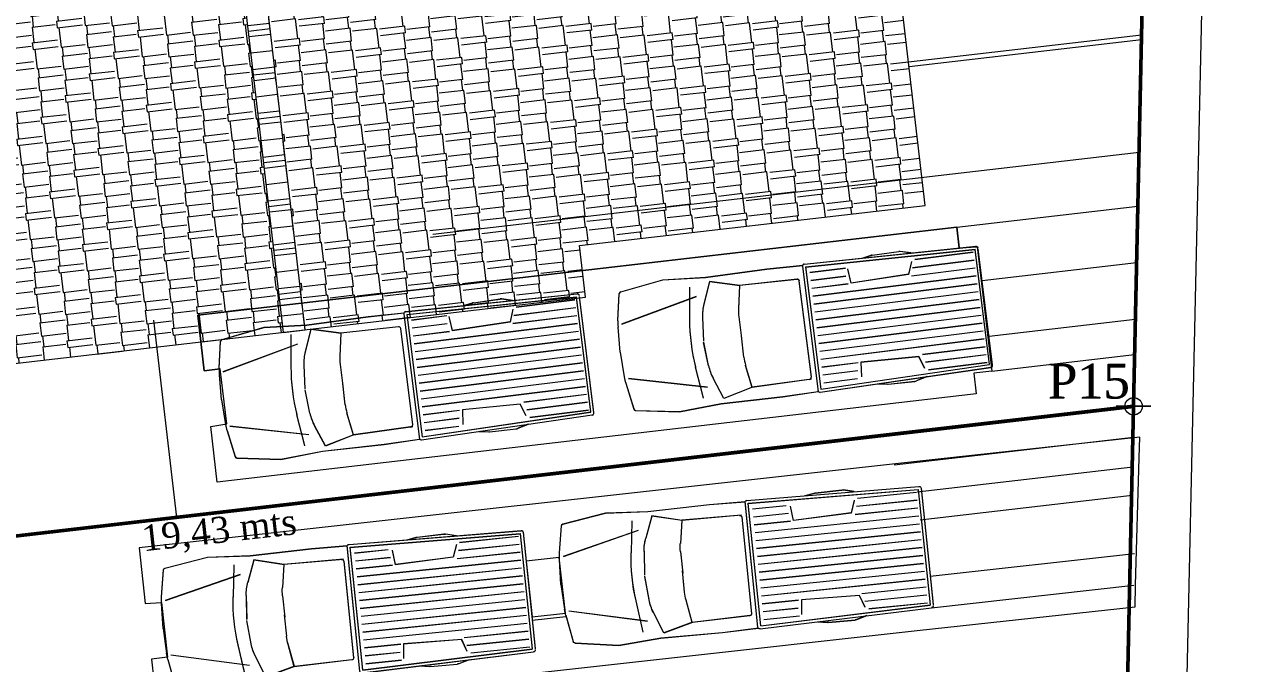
# Model space of a CAD drawing. Header units: metres. Extents: x 2 to 659295185, y -28 to 1124222152.
# Drawn here: x 658237.44 to 658251.57, y 1124127.72 to 1124135.08 of the extents above; entities that cross this region are included whole.
import ezdxf

# ---------------------------------------------------------------- set-up
doc = ezdxf.new("R2010")
doc.units = ezdxf.units.M
doc.header["$MEASUREMENT"] = 0
for name, color, linetype, lineweight in [('DPIC_Brocal', 7, 'CONTINUOUS', 13), ('DPIC_Poligonal P3', 84, 'CONTINUOUS', 50), ('DPIC_Poligonal P4', 242, 'CONTINUOUS', 50), ('mobiliario', 252, 'CONTINUOUS', 13)]:
    doc.layers.add(name, color=color, linetype=linetype, lineweight=lineweight)
doc.layers.add('DPIC_Cotas', color=7, linetype='CONTINUOUS')
for name, color, linetype, lineweight, true_color in [('DPIC_Poligonal', 7, 'CONTINUOUS', 60, 0xc3472d), ('DPIC_Poligonal General', 7, 'CONTINUOUS', 50, 0x008fc5), ('DPIC_Poligonal P2', 7, 'CONTINUOUS', 50, 0xcb6291)]:
    doc.layers.add(name, color=color, linetype=linetype, lineweight=lineweight, true_color=true_color)
doc.styles.add('ESTILO2', font='times.ttf')
doc.styles.add('TextBookAntig', font='ANTQUAB.TTF', dxfattribs={"height": 3})

# ---------------------------------------------------------------- blocks, each defined once
blk = doc.blocks.new('Carro-03')
at = {"layer": 'mobiliario', "lineweight": 5}
for p, q in [((127.797, 186.004), (125.592, 185.939)), ((126.421, 185.964), (126.558, 186.001)), ((126.921, 186.002), (126.579, 186.004)), ((127.052, 185.982), (126.932, 186.001)), ((128.279, 186.005), (127.823, 185.992)), ((127.837, 184.378), (127.823, 185.992)), ((129.07, 186.003), (128.279, 186.005)), ((129.614, 186.044), (129.07, 186.003)), ((130.169, 185.963), (129.614, 186.044)), ((125.568, 185.913), (125.58, 184.417)), ((127.785, 185.966), (125.606, 185.901)), ((125.606, 185.901), (125.619, 184.417)), ((126.389, 185.877), (125.633, 185.871)), ((126.433, 185.854), (126.491, 185.697)), ((127.235, 185.683), (127.252, 185.869)), ((127.738, 185.889), (127.305, 185.885)), ((127.799, 184.39), (127.785, 185.966)), ((127.888, 185.824), (128.652, 185.842)), ((128.65, 185.84), (129.028, 185.941)), ((128.652, 185.842), (128.704, 185.551)), ((129.028, 185.941), (129.135, 185.667)), ((129.288, 185.906), (129.343, 185.5)), ((130.253, 185.601), (130.19, 185.942)), ((126.415, 185.776), (125.634, 185.769)), ((126.491, 185.697), (127.235, 185.683)), ((127.739, 185.686), (127.273, 185.682)), ((127.738, 185.787), (127.289, 185.783)), ((127.887, 185.798), (127.898, 184.559)), ((129.222, 185.775), (130.212, 185.549)), ((126.441, 185.674), (125.635, 185.668)), ((127.74, 185.584), (125.636, 185.566)), ((130.278, 185.199), (130.262, 185.52)), ((127.741, 185.482), (125.637, 185.464)), ((127.742, 185.381), (125.638, 185.363)), ((128.714, 185.446), (128.715, 185.17)), ((129.175, 185.501), (129.203, 185.197)), ((127.743, 185.279), (125.639, 185.261)), ((127.744, 185.178), (125.639, 185.16)), ((127.745, 185.076), (125.64, 185.058)), ((128.718, 184.926), (128.715, 185.201)), ((129.18, 184.879), (129.203, 185.183)), ((130.278, 185.199), (130.268, 184.878)), ((127.745, 184.974), (125.641, 184.956)), ((127.746, 184.873), (125.642, 184.855)), ((127.747, 184.771), (125.643, 184.753)), ((128.664, 184.529), (128.711, 184.821)), ((129.232, 184.606), (130.218, 184.848)), ((129.3, 184.475), (129.348, 184.883)), ((130.26, 184.797), (130.203, 184.455)), ((126.467, 184.659), (125.644, 184.652)), ((126.445, 184.478), (126.5, 184.637)), ((126.5, 184.637), (127.244, 184.663)), ((127.244, 184.663), (127.264, 184.478)), ((127.748, 184.67), (127.281, 184.666)), ((129.041, 184.436), (129.143, 184.712)), ((126.442, 184.557), (125.645, 184.55)), ((126.401, 184.455), (125.646, 184.448)), ((127.75, 184.466), (127.292, 184.462)), ((127.749, 184.568), (127.299, 184.564)), ((127.923, 184.534), (128.664, 184.529)), ((128.661, 184.531), (129.041, 184.436)), ((130.182, 184.434), (129.629, 184.343)), ((127.811, 184.352), (125.606, 184.379)), ((127.799, 184.39), (125.619, 184.417)), ((126.435, 184.369), (126.572, 184.333)), ((126.935, 184.339), (126.593, 184.331)), ((127.066, 184.361), (126.947, 184.34)), ((128.293, 184.359), (127.83, 184.365)), ((129.084, 184.375), (128.293, 184.359)), ((129.629, 184.343), (129.084, 184.375))]:
    blk.add_line(p, q, dxfattribs=at)
for centre, radius, start, end in [((126.578, 185.928), 0.0762, 89.6519, 105.465), ((126.92, 185.926), 0.0762, 80.9436, 89.6519), ((127.798, 185.979), 0.0254, 0.4916, 91.6879), ((125.593, 185.914), 0.0254, 91.6879, 180.4916), ((130.165, 185.938), 0.0254, 10.3886, 81.6754), ((127.913, 185.799), 0.0254, 91.407, 180.5524), ((128.104, 185.443), 0.61, 0.2551, 10.1539), ((128.568, 185.445), 0.61, 5.2315, 21.382), ((129.653, 185.491), 0.61, 2.7684, 10.3886), ((126.927, 185.171), 2.438, 353.2287, 7.7545), ((128.109, 184.918), 0.61, 350.8293, 0.7282), ((128.572, 184.924), 0.61, 339.6012, 355.7517), ((129.658, 184.897), 0.61, 350.5946, 358.2148), ((127.923, 184.559), 0.0254, 180.4309, 269.5762), ((130.178, 184.459), 0.0254, 279.3078, 350.5946), ((125.606, 184.405), 0.0254, 180.4916, 269.2954), ((126.591, 184.407), 0.0762, 255.5182, 271.3314), ((126.933, 184.415), 0.0762, 271.3314, 280.0397), ((127.812, 184.378), 0.0254, 269.2954, 0.4916)]:
    blk.add_arc(centre, radius, start, end, dxfattribs=at)
blk = doc.blocks.new('*U1470')
at = {"layer": 'DPIC_Poligonal P3', "linetype": 'Continuous', "lineweight": 9}
for p, q in [((1.381, -0.09), (1.381, -0.49)), ((1.581, -0.29), (1.181, -0.29))]:
    blk.add_line(p, q, dxfattribs=at)
blk.add_circle((1.381, -0.29), 0.1, dxfattribs=at)
at = {"layer": 'DPIC_Poligonal P3', "color": 18, "lineweight": 9, "insert": (0.4, 0), "char_height": 0.4, "attachment_point": 4, "style": 'ESTILO2'}
blk.add_mtext('P15', dxfattribs=at)
blk = doc.blocks.new('*U1473')
at = {"layer": 'DPIC_Poligonal P4', "linetype": 'Continuous', "lineweight": 9}
for p, q in [((1.387, -0.086), (1.387, -0.486)), ((1.587, -0.286), (1.187, -0.286))]:
    blk.add_line(p, q, dxfattribs=at)
blk.add_circle((1.387, -0.286), 0.1, dxfattribs=at)
at = {"layer": 'DPIC_Poligonal P4', "color": 18, "lineweight": 9, "insert": (0.4, 0), "char_height": 0.4, "attachment_point": 4, "style": 'ESTILO2'}
blk.add_mtext('P15', dxfattribs=at)

msp = doc.modelspace()

# ---------------------------------------------------------------- hatches: boundary and pattern name
at = {"layer": 'DPIC_Poligonal P2', "lineweight": 9}
h = msp.add_hatch(dxfattribs=at)
h.set_pattern_fill('PLASTI', color=0, scale=0.08, angle=186.62621, style=0)
h.set_pattern_definition([(186.626, (658239.6169, 1124140.53236), (-0.05862, 0.504607), []), (186.626, (658239.6096, 1124140.59544), (-0.05862, 0.504607), []), (186.626, (658239.60226, 1124140.6585), (-0.05862, 0.504607), []), (186.626, (658239.58027, 1124140.84774), (-0.05862, 0.504607), [])])
h.paths.add_polyline_path([(658240.1821, 1124133.5006), (658240.4304, 1124133.5295), (658240.4333, 1124133.5046), (658240.185, 1124133.4758)])
h.paths.add_polyline_path([(658239.5019, 1124139.3559), (658239.7502, 1124139.3848), (658239.6169, 1124140.5324), (658239.3686, 1124140.5035)])
at = {"layer": 'DPIC_Poligonal P3', "lineweight": 0}
h = msp.add_hatch(dxfattribs=at)
h.set_pattern_fill('AR-RSHKE', color=256, scale=0.001, angle=96.62621, style=0)
h.set_pattern_definition([(96.6262, (658240.66736, 1124131.5628), (-0.377503, 0.608202), [0.1524, -0.127, 0.1778, -0.0762, 0.2286, -0.1016]), (96.6262, (658240.63716, 1124131.71273), (-0.377503, 0.608202), [0.127, -0.4826, 0.1016, -0.1524]), (96.6262, (658240.63353, 1124132.01915), (-0.377503, 0.608202), [0.0762, -0.7874]), (186.6262, (658240.66736, 1124131.5628), (-0.277851, -0.249629), [0.2921, -0.9271]), (186.6262, (658240.64978, 1124131.7142), (-0.277851, -0.249629), [0.28575, -0.93345]), (186.6262, (658240.63512, 1124131.84034), (-0.277851, -0.249629), [0.2667, -0.9525]), (186.6262, (658240.63353, 1124132.01915), (-0.277851, -0.249629), [0.2921, -0.9271]), (186.6262, (658240.62474, 1124132.09484), (-0.277851, -0.249629), [0.2921, -0.9271]), (186.6262, (658240.57944, 1124132.31972), (-0.277851, -0.249629), [0.2794, -0.9398])])
h.paths.add_polyline_path([(658239.7587, 1124139.3852), (658240.6674, 1124131.5628), (658243.8957, 1124131.9378), (658243.8264, 1124132.5338), (658247.8024, 1124132.9957), (658247.312, 1124137.2173), (658245.971, 1124137.0615), (658245.6219, 1124140.0663), (658245.3736, 1124140.0375)])
h.paths.add_polyline_path([(658241.7869, 1124135.8043), (658241.3231, 1124135.4596), (658241.2565, 1124136.0336)], flags=16)
h = msp.add_hatch(dxfattribs=at)
h.set_pattern_fill('AR-RSHKE', color=256, scale=0.001, angle=276.62621, style=0)
h.set_pattern_definition([(276.6262, (658235.84976, 1124131.00316), (0.377503, -0.608202), [0.1524, -0.127, 0.1778, -0.0762, 0.2286, -0.1016]), (276.6262, (658235.87996, 1124130.85324), (0.377503, -0.608202), [0.127, -0.4826, 0.1016, -0.1524]), (276.6262, (658235.8836, 1124130.54682), (0.377503, -0.608202), [0.0762, -0.7874]), (6.6262, (658235.84976, 1124131.00316), (0.277851, 0.249629), [0.2921, -0.9271]), (6.6262, (658235.86735, 1124130.85178), (0.277851, 0.249629), [0.28575, -0.93345]), (6.6262, (658235.882, 1124130.72563), (0.277851, 0.249629), [0.2667, -0.9525]), (6.6262, (658235.8836, 1124130.54682), (0.277851, 0.249629), [0.2921, -0.9271]), (6.6262, (658235.89239, 1124130.47113), (0.277851, 0.249629), [0.2921, -0.9271]), (6.6262, (658235.9377, 1124130.24625), (0.277851, 0.249629), [0.2794, -0.9398])])
h.paths.add_polyline_path([(658239.5103, 1124139.3564), (658235.7854, 1124138.9236), (658236.1344, 1124135.9188), (658235.2901, 1124135.8208), (658235.8498, 1124131.0032), (658240.419, 1124131.534)])
h.paths.add_polyline_path([(658239.1042, 1124135.2018), (658239.0375, 1124135.7758), (658238.5738, 1124135.4311)], flags=16)
h = msp.add_hatch(dxfattribs=at)
h.set_pattern_fill('PLASTI', color=256, scale=0.08, angle=186.62621, style=0)
h.set_pattern_definition([(186.626, (658240.66736, 1124131.5628), (0.05862, -0.504607), []), (186.626, (658240.6747, 1124131.49973), (0.05862, -0.504607), []), (186.626, (658240.682, 1124131.43666), (0.05862, -0.504607), []), (186.626, (658240.704, 1124131.24743), (0.05862, -0.504607), [])])
h.paths.add_polyline_path([(658239.6055, 1124138.5369), (658239.8539, 1124138.5657), (658239.851, 1124138.5905), (658239.6026, 1124138.5617)])
h.paths.add_polyline_path([(658239.8712, 1124138.4167), (658239.6228, 1124138.3879), (658240.419, 1124131.534), (658240.6674, 1124131.5628)])

# ---------------------------------------------------------------- linework, layer by layer
at = {"layer": 'DPIC_Brocal', "lineweight": 5}
msp.add_line((658250.4534, 1124111.2503), (658251.5665, 1124161.4158), dxfattribs=at)
at = {"layer": 'DPIC_Poligonal', "lineweight": 9}
for points in [[(658230.1161, 1124138.2656), (658250.4134, 1124140.6235), (658250.1985, 1124130.6823), (658230.9083, 1124128.4414)], [(658230.9083, 1124128.4414), (658250.1985, 1124130.6823), (658249.9791, 1124120.5291), (658231.7173, 1124118.4077)]]:
    msp.add_lwpolyline(points, close=True, dxfattribs=at)
at = {"layer": 'DPIC_Poligonal General'}
for points in [[(658230.1162, 1124138.2655), (658250.4134, 1124140.6234), (658250.1986, 1124130.6822), (658230.9083, 1124128.4413)], [(658230.9083, 1124128.4413), (658250.1986, 1124130.6822), (658249.9791, 1124120.529), (658231.7173, 1124118.4076)]]:
    msp.add_lwpolyline(points, close=True, dxfattribs=at)
at = {"layer": 'DPIC_Poligonal P3', "lineweight": 0}
for p, q in [((658240.419, 1124131.534), (658239.5103, 1124139.3564)), ((658240.6674, 1124131.5628), (658239.7587, 1124139.3852))]:
    msp.add_line(p, q, dxfattribs=at)
at = {"layer": 'DPIC_Poligonal P3', "lineweight": 13}
for p, q in [((658250.2916, 1124134.9557), (658247.6108, 1124134.6446)), ((658247.6166, 1124134.5949), (658250.2905, 1124134.9056)), ((658250.2617, 1124133.6049), (658242.1357, 1124132.6609)), ((658248.1641, 1124132.7458), (658250.248, 1124132.9879)), ((658248.4562, 1124132.1306), (658250.2335, 1124132.3371)), ((658235.8498, 1124131.0032), (658243.8957, 1124131.9378)), ((658239.1919, 1124129.4037), (658238.9283, 1124131.6729)), ((658248.5361, 1124131.4909), (658250.2191, 1124131.6864)), ((658248.5675, 1124131.0867), (658250.21, 1124131.2775))]:
    msp.add_line(p, q, dxfattribs=at)
at = {"layer": 'DPIC_Poligonal P3'}
msp.add_lwpolyline([(658230.1161, 1124138.2656), (658250.4134, 1124140.6235), (658250.1985, 1124130.6823), (658230.9083, 1124128.4414)], close=True, dxfattribs=at)
at = {"layer": 'DPIC_Poligonal P3', "lineweight": 13}
for points in [[(658243.8957, 1124131.9378), (658243.8264, 1124132.5338), (658247.8024, 1124132.9957), (658247.312, 1124137.2173), (658245.971, 1124137.0615), (658245.971, 1124137.0615)], [(658248.192, 1124132.5057), (658248.1641, 1124132.7458), (658239.4332, 1124131.7315), (658239.5076, 1124131.0911), (658239.691, 1124131.1124)]]:
    msp.add_lwpolyline(points, dxfattribs=at)
msp.add_lwpolyline([(658239.6564, 1124129.8103), (658239.582, 1124130.4507), (658239.7661, 1124130.4811), (658239.691, 1124131.1124), (658239.5076, 1124131.0911), (658239.4332, 1124131.7315), (658248.1641, 1124132.7458), (658248.192, 1124132.5057), (658248.4009, 1124132.5208), (658248.5675, 1124131.0867), (658248.3596, 1124131.0625), (658248.3873, 1124130.8245)], close=True, dxfattribs=at)
at = {"layer": 'DPIC_Poligonal P4', "lineweight": 13}
for p, q in [((658247.4452, 1124130.0093), (658250.1965, 1124130.3289)), ((658247.7103, 1124129.6978), (658250.1889, 1124129.9857)), ((658247.7448, 1124129.3766), (658250.1817, 1124129.6597)), ((658247.8583, 1124128.7263), (658250.2106, 1124128.9873)), ((658247.8728, 1124128.3638), (658250.2006, 1124128.622))]:
    msp.add_line(p, q, dxfattribs=at)
at = {"layer": 'DPIC_Poligonal P4'}
msp.add_lwpolyline([(658230.9083, 1124128.4414), (658250.1985, 1124130.6823), (658249.9791, 1124120.5291), (658231.7173, 1124118.4077)], close=True, dxfattribs=at)
at = {"layer": 'DPIC_Poligonal P4', "lineweight": 13}
for points in [[(658241.7461, 1124127.4386), (658247.7075, 1124128.0998), (658250.2159, 1124128.375), (658250.2227, 1124128.6242), (658250.2628, 1124130.0881), (658250.2693, 1124130.327), (658247.4943, 1124130.0222), (658238.7583, 1124129.0532), (658238.8294, 1124128.4124), (658239.0156, 1124128.424), (658239.0839, 1124127.792), (658238.9004, 1124127.7716), (658238.955, 1124127.2799)], [(658243.2806, 1124128.2186), (658243.6662, 1124128.2613)]]:
    msp.add_lwpolyline(points, dxfattribs=at)
msp.add_lwpolyline([(658243.2107, 1124128.8984), (658243.2818, 1124128.2576), (658243.662, 1124128.2998), (658243.5909, 1124128.9406)], close=True, dxfattribs=at)

# ---------------------------------------------------------------- block references
at = {"layer": 'DPIC_Poligonal P3', "lineweight": 13, "xscale": 0.9000000000421393, "yscale": 0.9000000000421393, "zscale": 0.9000000000421393, "rotation": 186.6262079767035}
for p in [(658341.5261, 1124310.4029), (658336.9399, 1124309.855)]:
    msp.add_blockref('Carro-03', p, dxfattribs=at)
at = {"layer": 'DPIC_Poligonal P3', "lineweight": 9, "xscale": 0.9000000000421393, "yscale": 0.9000000000421393, "zscale": 0.9000000000421393, "rotation": 186.6262079767035}
for p in [(658341.526, 1124310.4009), (658336.9399, 1124309.853)]:
    msp.add_blockref('Carro-03', p, dxfattribs=at)
at = {"layer": 'DPIC_Poligonal P3', "lineweight": 9}
msp.add_blockref('*U1470', (658248.8176, 1124130.9722), dxfattribs=at)
at = {"layer": 'DPIC_Poligonal P4', "lineweight": 9}
msp.add_blockref('*U1473', (658248.8117, 1124130.9685), dxfattribs=at)
at = {"layer": 'DPIC_Poligonal P4', "lineweight": 9, "xscale": -0.9000000000420647, "yscale": 0.8999999999069369, "zscale": 0.9, "rotation": 6.32964649476226}
for p in [(658378.5235, 1123975.8951), (658373.9455, 1123975.3872)]:
    msp.add_blockref('Carro-03', p, dxfattribs=at)
at = {"layer": 'DPIC_Poligonal P4', "lineweight": 13, "xscale": -0.9000000000420647, "yscale": 0.8999999999069369, "zscale": 0.9, "rotation": 6.32964649476226}
for p in [(658378.5236, 1123975.8971), (658373.9456, 1123975.3892)]:
    msp.add_blockref('Carro-03', p, dxfattribs=at)

# ---------------------------------------------------------------- texts
at = {"layer": 'DPIC_Cotas', "insert": (658237.5139, 1124129.1689), "char_height": 0.3, "width": 4.283965, "attachment_point": 1, "rotation": 6.40113, "style": 'TextBookAntig'}
msp.add_mtext('\\pi1.2665;{\\fBook Antiqua|b0|i0|c0|p18;19,43 mts}', dxfattribs=at)

doc.saveas('drawing.dxf')
